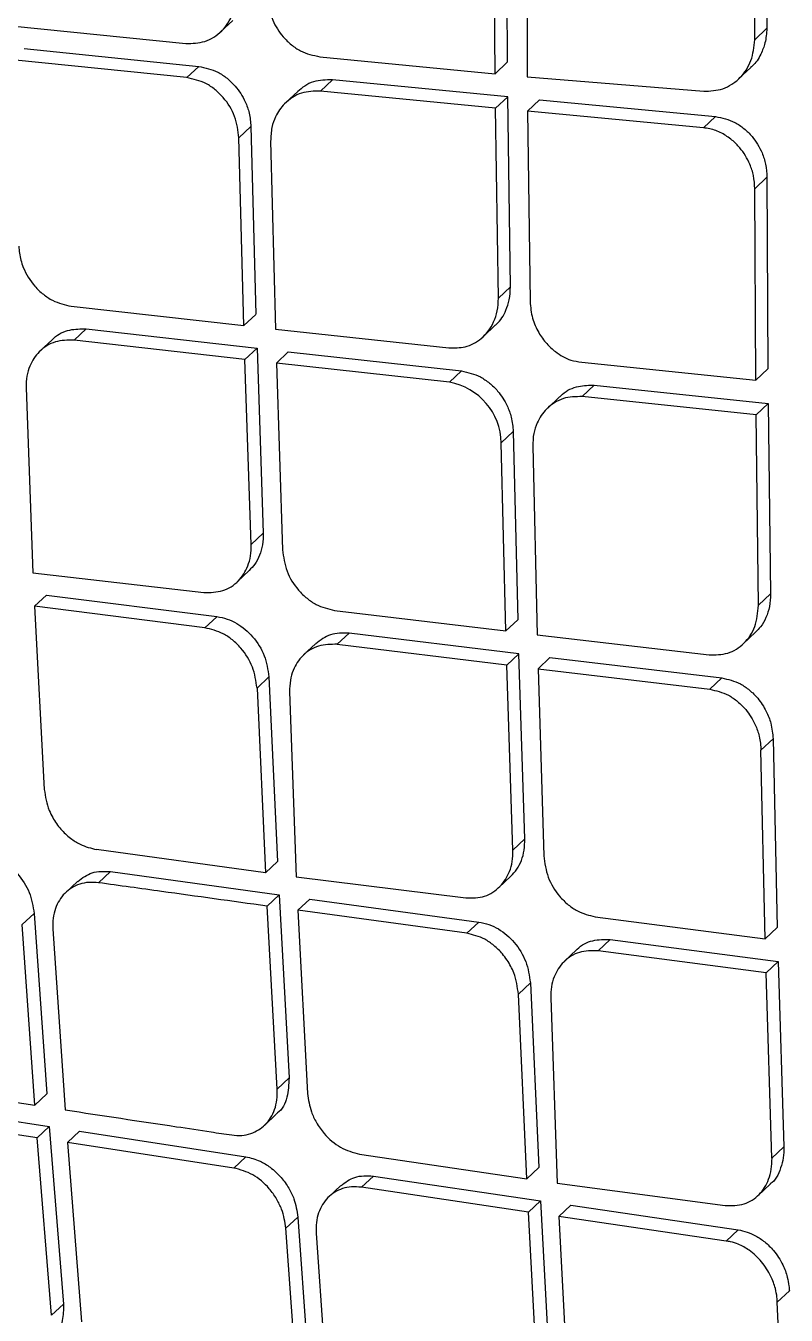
# Model space of a CAD drawing. Extents: x 0 to 84, y -21 to 126.
# Drawn here: x 72.444 to 73.119, y 61.627 to 62.772 of the extents above; entities that cross this region are included whole.
import ezdxf

# ---------------------------------------------------------------- set-up
doc = ezdxf.new("R2010")
doc.units = 0
doc.header["$MEASUREMENT"] = 0
doc.layers.add('1', color=4, linetype='Continuous')

# ---------------------------------------------------------------- blocks, each defined once
blk = doc.blocks.new('PRODIGY')
at = {"layer": '1', "color": 3, "linetype": 'Continuous', "lineweight": 25}
for p, q in [((73.0915, 62.7595), (73.092, 62.9292)), ((73.1028, 62.9394), (73.1023, 62.7696)), ((72.8704, 62.9089), (72.8718, 62.7394)), ((72.8611, 62.7293), (72.8597, 62.8988)), ((72.8897, 62.8967), (72.8895, 62.7266)), ((72.4314, 62.7718), (72.5864, 62.7561)), ((72.6173, 62.7664), (72.6281, 62.7765)), ((73.0915, 62.7595), (73.1023, 62.7696)), ((72.4429, 62.7517), (72.5978, 62.7358)), ((72.5872, 62.7258), (72.4323, 62.7417)), ((72.5872, 62.7258), (72.5978, 62.7358)), ((72.7054, 62.7444), (72.8611, 62.7293)), ((72.8611, 62.7293), (72.8718, 62.7394)), ((73.0772, 62.7246), (73.088, 62.7347)), ((72.7059, 62.7139), (72.7166, 62.7239)), ((72.8722, 62.7087), (72.7166, 62.7239)), ((72.8895, 62.7266), (73.0462, 62.7137)), ((72.6857, 62.7136), (72.6751, 62.7036)), ((72.8615, 62.6986), (72.7059, 62.7139)), ((72.8615, 62.6986), (72.8722, 62.7087)), ((72.8746, 62.5401), (72.8722, 62.7087)), ((72.8898, 62.6959), (72.9005, 62.706)), ((72.9005, 62.706), (73.0566, 62.6913)), ((72.8639, 62.5301), (72.8615, 62.6986)), ((72.8898, 62.6959), (72.892, 62.5272)), ((73.0459, 62.6812), (72.8898, 62.6959)), ((73.0459, 62.6812), (73.0566, 62.6913)), ((72.6336, 62.6724), (72.6442, 62.6824)), ((72.6442, 62.6824), (72.6487, 62.5158)), ((72.638, 62.5057), (72.6335, 62.6724)), ((72.6617, 62.6695), (72.6659, 62.5026)), ((73.0917, 62.6272), (73.1024, 62.6374)), ((73.1024, 62.6374), (73.1033, 62.4674)), ((73.0926, 62.4573), (73.0917, 62.6272)), ((72.8639, 62.5301), (72.8746, 62.5401)), ((72.4846, 62.5229), (72.638, 62.5057)), ((72.638, 62.5057), (72.6487, 62.5157)), ((72.8506, 62.496), (72.8612, 62.506)), ((72.4872, 62.4928), (72.4978, 62.5028)), ((72.4978, 62.5028), (72.6496, 62.4856)), ((72.6659, 62.5026), (72.8198, 62.4859)), ((72.4676, 62.4931), (72.457, 62.4832)), ((72.6389, 62.4756), (72.4872, 62.4928)), ((72.6389, 62.4756), (72.6496, 62.4856)), ((72.6496, 62.4856), (72.6551, 62.3216)), ((72.6668, 62.4724), (72.6774, 62.4825)), ((72.6774, 62.4824), (72.8312, 62.4655)), ((72.6445, 62.3116), (72.6389, 62.4756)), ((72.6668, 62.4724), (72.6722, 62.3067)), ((72.8205, 62.4555), (72.6668, 62.4724)), ((72.9379, 62.4733), (73.0926, 62.4573)), ((72.8205, 62.4555), (72.8312, 62.4655)), ((73.0926, 62.4573), (73.1033, 62.4674)), ((72.4445, 62.4504), (72.4505, 62.2863)), ((72.9384, 62.4427), (72.9491, 62.4528)), ((72.9491, 62.4528), (73.1036, 62.4366)), ((72.9183, 62.4426), (72.9077, 62.4326)), ((73.0929, 62.4265), (72.9384, 62.4427)), ((73.0929, 62.4265), (73.1036, 62.4366)), ((73.1036, 62.4366), (73.1056, 62.2676)), ((73.0949, 62.2575), (73.0929, 62.4265)), ((72.8771, 62.4117), (72.8664, 62.4017)), ((72.8771, 62.4117), (72.8812, 62.2447)), ((72.8706, 62.2347), (72.8664, 62.4017)), ((72.8944, 62.3986), (72.8983, 62.2314)), ((72.6445, 62.3116), (72.6551, 62.3216)), ((72.632, 62.2783), (72.6426, 62.2883)), ((72.4505, 62.2863), (72.6024, 62.2688)), ((72.452, 62.2566), (72.4626, 62.2666)), ((72.4626, 62.2666), (72.614, 62.2475)), ((73.1056, 62.2676), (73.0949, 62.2575)), ((72.452, 62.2566), (72.4607, 62.094)), ((72.6033, 62.2375), (72.452, 62.2566)), ((72.7183, 62.253), (72.8706, 62.2347)), ((72.6139, 62.2474), (72.6033, 62.2375)), ((72.8706, 62.2347), (72.8812, 62.2447)), ((72.7209, 62.2229), (72.7315, 62.2328)), ((72.8821, 62.2145), (72.7315, 62.2328)), ((72.8983, 62.2314), (73.051, 62.2135)), ((73.0814, 62.2233), (73.0923, 62.2336)), ((72.7016, 62.2234), (72.691, 62.2134)), ((72.8714, 62.2045), (72.7209, 62.2228)), ((72.8821, 62.2145), (72.8714, 62.2045)), ((72.8874, 62.0502), (72.8821, 62.2145)), ((72.9097, 62.2112), (72.8991, 62.2011)), ((72.9097, 62.2112), (73.0623, 62.1931)), ((72.8768, 62.0402), (72.8714, 62.2045)), ((72.8991, 62.2011), (73.0516, 62.183)), ((72.8991, 62.2011), (72.9042, 62.0351)), ((72.6602, 62.1939), (72.6496, 62.1839)), ((72.6602, 62.1939), (72.6677, 62.0301)), ((73.0516, 62.183), (73.0623, 62.1931)), ((72.6496, 62.1839), (72.6571, 62.0202)), ((72.6785, 62.1807), (72.6844, 62.0165)), ((73.0971, 62.1288), (73.1078, 62.1389)), ((73.1078, 62.1389), (73.1116, 61.9716)), ((73.1009, 61.9616), (73.0971, 62.1288)), ((72.8768, 62.0402), (72.8874, 62.0502)), ((72.6571, 62.0202), (72.5072, 62.0407)), ((72.6571, 62.0202), (72.6677, 62.0301)), ((72.5089, 62.0113), (72.5195, 62.0213)), ((72.5195, 62.0213), (72.6692, 62.0005)), ((72.6844, 62.0165), (72.835, 61.9978)), ((72.8643, 62.007), (72.875, 62.0171)), ((72.4903, 62.0125), (72.4797, 62.0026)), ((72.6586, 61.9905), (72.6692, 62.0005)), ((72.6676, 61.8281), (72.6586, 61.9905)), ((72.6692, 62.0005), (72.6781, 61.838)), ((72.6858, 61.9868), (72.6964, 61.9968)), ((72.6964, 61.9968), (72.8465, 61.9764)), ((72.4518, 61.9841), (72.4412, 61.9742)), ((72.4518, 61.9841), (72.4629, 61.8238)), ((72.8359, 61.9664), (72.6858, 61.9868)), ((72.6858, 61.9868), (72.6945, 61.8241)), ((72.9499, 61.9811), (73.1009, 61.9616)), ((72.4523, 61.8138), (72.4412, 61.9742)), ((72.4683, 61.9703), (72.4792, 61.8097)), ((72.8359, 61.9664), (72.8465, 61.9764)), ((73.1009, 61.9616), (73.1116, 61.9716)), ((72.9524, 61.9508), (72.9631, 61.9609)), ((72.9631, 61.9608), (73.1124, 61.9413)), ((72.9333, 61.9516), (72.9227, 61.9417)), ((73.1017, 61.9313), (72.9524, 61.9508)), ((73.1124, 61.9413), (73.1017, 61.9313)), ((73.1124, 61.9413), (73.1175, 61.7769)), ((72.8817, 61.9125), (72.8923, 61.9225)), ((72.8923, 61.9225), (72.8997, 61.7586)), ((73.1068, 61.7669), (73.1017, 61.9313)), ((72.8891, 61.7486), (72.8817, 61.9125)), ((72.9104, 61.909), (72.9161, 61.7446)), ((72.3047, 61.8365), (72.4523, 61.8138)), ((72.6782, 61.838), (72.6676, 61.8281)), ((72.4523, 61.8138), (72.4629, 61.8238)), ((72.4545, 61.7848), (72.3085, 61.8075)), ((72.319, 61.8174), (72.4651, 61.7948)), ((72.6561, 61.7958), (72.6667, 61.8058)), ((72.4545, 61.7848), (72.4651, 61.7948)), ((72.4671, 61.6275), (72.4545, 61.7848)), ((72.4651, 61.7948), (72.4777, 61.6374)), ((72.4813, 61.7807), (72.4919, 61.7907)), ((72.4919, 61.7907), (72.6396, 61.7681)), ((72.629, 61.7581), (72.4813, 61.7807)), ((72.4813, 61.7807), (72.4938, 61.6216)), ((73.1068, 61.7669), (73.1175, 61.7769)), ((72.629, 61.7581), (72.6396, 61.7681)), ((72.7406, 61.7704), (72.8891, 61.7486)), ((72.7423, 61.741), (72.7529, 61.751)), ((72.7529, 61.751), (72.9012, 61.7289)), ((72.8891, 61.7486), (72.8997, 61.7586)), ((72.724, 61.7425), (72.7134, 61.7326)), ((72.8906, 61.7189), (72.7423, 61.741)), ((72.9161, 61.7446), (73.0654, 61.7247)), ((73.0945, 61.7337), (73.1051, 61.7438)), ((72.8906, 61.7189), (72.9012, 61.7289)), ((72.9012, 61.7289), (72.9101, 61.5665)), ((72.8995, 61.5565), (72.8906, 61.7189)), ((72.9176, 61.715), (72.9282, 61.725)), ((72.9282, 61.725), (73.0769, 61.7033)), ((72.6753, 61.7046), (72.6858, 61.7145)), ((72.6865, 61.5443), (72.6753, 61.7046)), ((72.6859, 61.7145), (72.6971, 61.5543)), ((72.9176, 61.715), (72.9262, 61.5523)), ((73.0663, 61.6933), (72.9176, 61.715)), ((72.7021, 61.7004), (72.7131, 61.5399)), ((73.0663, 61.6933), (73.0769, 61.7033)), ((73.1223, 61.649), (73.1116, 61.639)), ((72.4671, 61.6275), (72.4777, 61.6374)), ((73.119, 61.475), (73.1116, 61.639))]:
    blk.add_line(p, q, dxfattribs=at)
blk.add_arc((72.8106, 62.4004), 0.0559, 1.2594, 79.7577, dxfattribs=at)
for points, knots in [([(65.9062, 66.8263), (66.0398, 66.6902), (66.3114, 66.4135), (66.7112, 66.0071), (67.0952, 65.617), (67.4487, 65.2582), (67.7716, 64.9305), (68.0462, 64.6519), (68.2761, 64.4186), (68.4654, 64.2264), (68.6359, 64.0533), (68.7883, 63.8985), (68.9326, 63.7518), (69.0977, 63.5839), (69.2992, 63.3791), (69.5434, 63.1306), (69.8182, 62.8509), (70.1236, 62.5399), (70.4595, 62.1977), (70.8181, 61.8321), (71.1983, 61.4444), (71.5992, 61.0358), (72.0275, 60.5996), (72.4687, 60.1506), (72.7675, 59.8472), (72.9142, 59.6983)], [0, 0, 0, 0, 0.057228, 0.116342, 0.171086, 0.221472, 0.267495, 0.309155, 0.33883, 0.365816, 0.390114, 0.411724, 0.431001, 0.451886, 0.482371, 0.517227, 0.556456, 0.600057, 0.648032, 0.700383, 0.753757, 0.811031, 0.872192, 0.937257, 1, 1, 1, 1]), ([(72.9374, 59.7558), (72.937, 59.7562), (72.9338, 59.7596), (72.923, 59.771), (72.8846, 59.8115), (72.7414, 59.9628), (72.1845, 60.5521), (71.084, 61.7179), (70.0741, 62.7531), (69.4924, 63.3494)], [0, 0, 0, 0, 0.000353, 0.002828, 0.009436, 0.033986, 0.128384, 0.49802, 1, 1, 1, 1]), ([(72.5864, 62.7561), (72.5922, 62.7562), (72.601, 62.7564), (72.6115, 62.7615), (72.6206, 62.7688), (72.6291, 62.7816), (72.6302, 62.7942), (72.6307, 62.8005)], [0, 0, 0, 0, 0.242014, 0.369378, 0.50078, 0.749962, 1, 1, 1, 1]), ([(72.659, 62.7978), (72.6593, 62.794), (72.6599, 62.7869), (72.6641, 62.7744), (72.6709, 62.7634), (72.6799, 62.7548), (72.6906, 62.7475), (72.6995, 62.7456), (72.7054, 62.7444)], [0, 0, 0, 0, 0.147013, 0.279468, 0.499923, 0.630398, 0.757337, 1, 1, 1, 1]), ([(73.1023, 62.7696), (73.102, 62.7652), (73.1014, 62.7571), (73.0968, 62.7457), (73.0922, 62.7382), (73.0883, 62.7352), (73.0879, 62.7348)], [0, 0, 0, 0, 0.331309, 0.600832, 0.953252, 1, 1, 1, 1]), ([(73.0462, 62.7137), (73.052, 62.714), (73.0609, 62.7143), (73.0714, 62.7197), (73.0808, 62.7272), (73.0895, 62.7404), (73.0909, 62.7531), (73.0915, 62.7595)], [0, 0, 0, 0, 0.239623, 0.367582, 0.500813, 0.750053, 1, 1, 1, 1]), ([(72.5978, 62.7358), (72.6036, 62.7345), (72.6125, 62.7326), (72.6232, 62.7254), (72.6319, 62.717), (72.6387, 62.7063), (72.6432, 62.6939), (72.6439, 62.6864), (72.6442, 62.6824)], [0, 0, 0, 0, 0.242889, 0.369324, 0.498792, 0.708222, 0.843899, 1, 1, 1, 1]), ([(72.6336, 62.6724), (72.6327, 62.6788), (72.6311, 62.6916), (72.622, 62.7062), (72.6126, 62.7153), (72.6019, 62.7226), (72.593, 62.7245), (72.5872, 62.7258)], [0, 0, 0, 0, 0.249936, 0.499539, 0.628839, 0.755639, 1, 1, 1, 1]), ([(72.7166, 62.7239), (72.7109, 62.7238), (72.7021, 62.7236), (72.692, 62.7188), (72.6878, 62.7152), (72.6858, 62.7135)], [0, 0, 0, 0, 0.499413, 0.765342, 1, 1, 1, 1]), ([(72.7059, 62.7139), (72.7002, 62.7138), (72.6914, 62.7136), (72.6809, 62.7085), (72.6726, 62.7019), (72.6662, 62.6927), (72.6622, 62.6812), (72.6619, 62.6736), (72.6617, 62.6695)], [0, 0, 0, 0, 0.23977, 0.367419, 0.499977, 0.700404, 0.837922, 1, 1, 1, 1]), ([(73.0566, 62.6913), (73.0626, 62.6901), (73.0715, 62.6882), (73.0822, 62.6808), (73.091, 62.6722), (73.0976, 62.6612), (73.1017, 62.6486), (73.1022, 62.6412), (73.1024, 62.6374)], [0, 0, 0, 0, 0.244265, 0.370497, 0.499081, 0.716195, 0.849845, 1, 1, 1, 1]), ([(73.0917, 62.6272), (73.0914, 62.6311), (73.0909, 62.6385), (73.0868, 62.6511), (73.0802, 62.662), (73.0712, 62.671), (73.0621, 62.6769), (73.0535, 62.6804), (73.0478, 62.681), (73.0459, 62.6812)], [0, 0, 0, 0, 0.149788, 0.283227, 0.500367, 0.626199, 0.769616, 0.922162, 1, 1, 1, 1]), ([(72.438, 62.5762), (72.4384, 62.572), (72.4391, 62.5657), (72.4433, 62.5534), (72.4499, 62.5425), (72.4596, 62.5334), (72.4703, 62.5262), (72.4789, 62.5242), (72.4846, 62.5229)], [0, 0, 0, 0, 0.163462, 0.250593, 0.499863, 0.633894, 0.762097, 1, 1, 1, 1]), ([(72.8611, 62.5061), (72.8615, 62.5064), (72.8657, 62.5097), (72.8702, 62.5175), (72.8741, 62.529), (72.8745, 62.5363), (72.8746, 62.5401)], [0, 0, 0, 0, 0.038813, 0.448296, 0.706537, 1, 1, 1, 1]), ([(72.8198, 62.4859), (72.8248, 62.4859), (72.8353, 62.4859), (72.8472, 62.4924), (72.8552, 62.5007), (72.8601, 62.509), (72.8634, 62.5189), (72.8638, 62.5263), (72.864, 62.5301)], [0, 0, 0, 0, 0.208146, 0.443352, 0.571928, 0.707517, 0.850196, 1, 1, 1, 1]), ([(72.892, 62.5272), (72.8925, 62.5221), (72.8934, 62.5126), (72.8991, 62.4998), (72.9063, 62.4898), (72.9158, 62.4811), (72.9263, 62.4749), (72.9347, 62.4738), (72.9379, 62.4733)], [0, 0, 0, 0, 0.194374, 0.368902, 0.52358, 0.65839, 0.867995, 1, 1, 1, 1]), ([(72.4677, 62.493), (72.4682, 62.4936), (72.4723, 62.498), (72.4825, 62.5028), (72.4929, 62.5028), (72.4978, 62.5028)], [0, 0, 0, 0, 0.072896, 0.562195, 1, 1, 1, 1]), ([(72.4872, 62.4928), (72.4815, 62.4928), (72.4728, 62.4928), (72.4627, 62.488), (72.4544, 62.4814), (72.4482, 62.4721), (72.4448, 62.4608), (72.4446, 62.454), (72.4445, 62.4504)], [0, 0, 0, 0, 0.244459, 0.370904, 0.49987, 0.723935, 0.855568, 1, 1, 1, 1]), ([(72.8312, 62.4655), (72.8369, 62.4642), (72.8456, 62.4622), (72.8562, 62.4549), (72.8647, 62.4467), (72.8714, 62.4362), (72.876, 62.4238), (72.8767, 62.416), (72.8771, 62.4117)], [0, 0, 0, 0, 0.240633, 0.367474, 0.498367, 0.694738, 0.833858, 1, 1, 1, 1]), ([(72.9185, 62.4424), (72.9193, 62.4432), (72.9237, 62.4479), (72.9342, 62.4527), (72.9444, 62.4528), (72.9491, 62.4528)], [0, 0, 0, 0, 0.101943, 0.58583, 1, 1, 1, 1]), ([(72.9384, 62.4427), (72.9327, 62.4427), (72.9239, 62.4426), (72.9135, 62.4375), (72.905, 62.4308), (72.8987, 62.4213), (72.8948, 62.4097), (72.8945, 62.4025), (72.8944, 62.3986)], [0, 0, 0, 0, 0.241656, 0.368797, 0.499909, 0.71233, 0.846845, 1, 1, 1, 1]), ([(72.6024, 62.2688), (72.6082, 62.2689), (72.6197, 62.269), (72.6335, 62.2782), (72.641, 62.29), (72.6443, 62.3014), (72.6444, 62.3081), (72.6445, 62.3116)], [0, 0, 0, 0, 0.248879, 0.499211, 0.728593, 0.859151, 1, 1, 1, 1]), ([(72.6551, 62.3216), (72.6551, 62.3181), (72.6549, 62.3112), (72.6522, 62.3019), (72.6481, 62.2941), (72.6443, 62.2902), (72.6426, 62.2884)], [0, 0, 0, 0, 0.269232, 0.529825, 0.781798, 1, 1, 1, 1]), ([(72.6722, 62.3067), (72.6731, 62.3003), (72.6749, 62.2875), (72.6841, 62.2728), (72.6937, 62.2636), (72.7043, 62.2564), (72.7128, 62.2543), (72.7183, 62.253)], [0, 0, 0, 0, 0.249858, 0.499337, 0.635837, 0.764916, 1, 1, 1, 1]), ([(73.1056, 62.2676), (73.1054, 62.2638), (73.1051, 62.2564), (73.1018, 62.2466), (73.0975, 62.2389), (73.0937, 62.2352), (73.0921, 62.2337)], [0, 0, 0, 0, 0.286082, 0.558887, 0.818522, 1, 1, 1, 1]), ([(73.051, 62.2135), (73.0567, 62.2136), (73.0682, 62.2136), (73.0827, 62.223), (73.093, 62.238), (73.0943, 62.251), (73.0949, 62.2575)], [0, 0, 0, 0, 0.242435, 0.489326, 0.741586, 1, 1, 1, 1]), ([(72.614, 62.2475), (72.617, 62.2469), (72.623, 62.2457), (72.6342, 62.2405), (72.6466, 62.2302), (72.6573, 62.2131), (72.6592, 62.2003), (72.6602, 62.1939)], [0, 0, 0, 0, 0.131175, 0.25793, 0.497226, 0.748585, 1, 1, 1, 1]), ([(72.6496, 62.1839), (72.6487, 62.1903), (72.6468, 62.203), (72.6376, 62.2176), (72.628, 62.2269), (72.6174, 62.2341), (72.6089, 62.2362), (72.6033, 62.2375)], [0, 0, 0, 0, 0.249633, 0.499704, 0.635104, 0.763938, 1, 1, 1, 1]), ([(72.7315, 62.2328), (72.7257, 62.2329), (72.7144, 62.2331), (72.7059, 62.2265), (72.7017, 62.2232)], [0, 0, 0, 0, 0.510667, 1, 1, 1, 1]), ([(72.7209, 62.2229), (72.7152, 62.2228), (72.7037, 62.2228), (72.6898, 62.2139), (72.6821, 62.2022), (72.6788, 62.1908), (72.6786, 62.1842), (72.6785, 62.1807)], [0, 0, 0, 0, 0.24703, 0.49923, 0.729613, 0.859936, 1, 1, 1, 1]), ([(73.0623, 62.1931), (73.068, 62.1918), (73.0766, 62.1897), (73.0871, 62.1824), (73.0952, 62.1744), (73.1017, 62.1643), (73.1066, 62.1519), (73.1074, 62.1436), (73.1078, 62.1389)], [0, 0, 0, 0, 0.239588, 0.36706, 0.499182, 0.67427, 0.818414, 1, 1, 1, 1]), ([(73.0516, 62.183), (73.0573, 62.1817), (73.066, 62.1797), (73.0765, 62.1723), (73.085, 62.1639), (73.0916, 62.1532), (73.0961, 62.1407), (73.0968, 62.133), (73.0971, 62.1288)], [0, 0, 0, 0, 0.239572, 0.36723, 0.498915, 0.699394, 0.837281, 1, 1, 1, 1]), ([(72.4607, 62.094), (72.4617, 62.0877), (72.4631, 62.0792), (72.4689, 62.0674), (72.475, 62.0587), (72.4835, 62.0508), (72.4942, 62.0439), (72.5022, 62.0419), (72.5072, 62.0407)], [0, 0, 0, 0, 0.249448, 0.338537, 0.499915, 0.650659, 0.784398, 1, 1, 1, 1]), ([(72.8749, 62.0171), (72.8768, 62.0191), (72.8806, 62.0231), (72.8846, 62.031), (72.8872, 62.0402), (72.8873, 62.0469), (72.8874, 62.0502)], [0, 0, 0, 0, 0.23433, 0.483035, 0.738208, 1, 1, 1, 1]), ([(72.4052, 62.0373), (72.4109, 62.0358), (72.4223, 62.0327), (72.4375, 62.0199), (72.4487, 62.003), (72.4507, 61.9904), (72.4518, 61.9841)], [0, 0, 0, 0, 0.250007, 0.499985, 0.749982, 1, 1, 1, 1]), ([(72.835, 61.9978), (72.8407, 61.9978), (72.8521, 61.9979), (72.8659, 62.007), (72.8734, 62.0188), (72.8766, 62.0302), (72.8767, 62.0368), (72.8768, 62.0402)], [0, 0, 0, 0, 0.250816, 0.49922, 0.732565, 0.862127, 1, 1, 1, 1]), ([(72.9042, 62.0351), (72.9051, 62.0287), (72.9069, 62.0159), (72.916, 62.0011), (72.9256, 61.9917), (72.9361, 61.9845), (72.9445, 61.9824), (72.9499, 61.9811)], [0, 0, 0, 0, 0.249727, 0.499318, 0.638443, 0.768405, 1, 1, 1, 1]), ([(72.4904, 62.0124), (72.4945, 62.0155), (72.5028, 62.0218), (72.5138, 62.0214), (72.5195, 62.0213)], [0, 0, 0, 0, 0.48834, 1, 1, 1, 1]), ([(72.5089, 62.0113), (72.506, 62.0115), (72.5002, 62.012), (72.4895, 62.0097), (72.4781, 62.0028), (72.471, 61.9911), (72.4682, 61.9798), (72.4682, 61.9735), (72.4682, 61.9703)], [0, 0, 0, 0, 0.129221, 0.255751, 0.499768, 0.742248, 0.869336, 1, 1, 1, 1]), ([(72.6586, 61.9905), (72.6273, 61.9949), (72.5774, 62.0018), (72.5276, 62.0087), (72.5089, 62.0113)], [0, 0, 0, 0, 0.626409, 1, 1, 1, 1]), ([(72.8465, 61.9764), (72.8495, 61.9758), (72.8555, 61.9746), (72.8666, 61.9693), (72.8788, 61.9588), (72.8895, 61.9416), (72.8914, 61.9289), (72.8923, 61.9225)], [0, 0, 0, 0, 0.130526, 0.25714, 0.497753, 0.749001, 1, 1, 1, 1]), ([(72.8817, 61.9125), (72.8808, 61.9188), (72.8793, 61.9294), (72.8729, 61.9411), (72.8668, 61.9493), (72.8602, 61.9557), (72.8497, 61.963), (72.8413, 61.9651), (72.8359, 61.9664)], [0, 0, 0, 0, 0.249368, 0.412067, 0.500415, 0.638405, 0.768101, 1, 1, 1, 1]), ([(72.9334, 61.9516), (72.9336, 61.9518), (72.9373, 61.956), (72.9472, 61.961), (72.9579, 61.9609), (72.9631, 61.9609)], [0, 0, 0, 0, 0.026788, 0.527523, 1, 1, 1, 1]), ([(72.9524, 61.9508), (72.9467, 61.9509), (72.9353, 61.951), (72.9214, 61.942), (72.9139, 61.9303), (72.9106, 61.9189), (72.9104, 61.9124), (72.9104, 61.909)], [0, 0, 0, 0, 0.249251, 0.499239, 0.733663, 0.862936, 1, 1, 1, 1]), ([(72.6781, 61.838), (72.6778, 61.8322), (72.6771, 61.8205), (72.6719, 61.8093), (72.667, 61.8064), (72.6665, 61.8061)], [0, 0, 0, 0, 0.472552, 0.95153, 1, 1, 1, 1]), ([(72.6272, 61.7874), (72.6301, 61.7871), (72.636, 61.7866), (72.6465, 61.7889), (72.6577, 61.7957), (72.6648, 61.8073), (72.6676, 61.8186), (72.6676, 61.8249), (72.6676, 61.8281)], [0, 0, 0, 0, 0.13261, 0.260255, 0.499864, 0.743419, 0.870184, 1, 1, 1, 1]), ([(72.6945, 61.8241), (72.6953, 61.8187), (72.6966, 61.8099), (72.7023, 61.7979), (72.7104, 61.7865), (72.7235, 61.7751), (72.7349, 61.772), (72.7406, 61.7704)], [0, 0, 0, 0, 0.215965, 0.349922, 0.500895, 0.750423, 1, 1, 1, 1]), ([(72.4792, 61.8097), (72.5121, 61.8047), (72.5553, 61.7982), (72.6047, 61.7908), (72.621, 61.7883), (72.6272, 61.7874)], [0, 0, 0, 0, 0.668218, 0.87617, 1, 1, 1, 1]), ([(73.1175, 61.7769), (73.1174, 61.7736), (73.1173, 61.767), (73.1139, 61.7554), (73.11, 61.7466), (73.1052, 61.7439), (73.1051, 61.7438)], [0, 0, 0, 0, 0.255887, 0.50699, 0.993049, 1, 1, 1, 1]), ([(72.6396, 61.7681), (72.6439, 61.7671), (72.6514, 61.7652), (72.6621, 61.7586), (72.671, 61.7505), (72.6779, 61.7407), (72.6837, 61.7288), (72.685, 61.72), (72.6859, 61.7145)], [0, 0, 0, 0, 0.187112, 0.328292, 0.500918, 0.648695, 0.781255, 1, 1, 1, 1]), ([(73.0654, 61.7247), (73.0711, 61.7247), (73.0824, 61.7247), (73.0961, 61.7337), (73.1035, 61.7455), (73.1066, 61.757), (73.1068, 61.7635), (73.1069, 61.7669)], [0, 0, 0, 0, 0.252496, 0.499263, 0.73558, 0.864386, 1, 1, 1, 1]), ([(72.6753, 61.7046), (72.6744, 61.7103), (72.673, 61.7192), (72.667, 61.7311), (72.659, 61.7422), (72.6461, 61.7534), (72.6347, 61.7566), (72.629, 61.7581)], [0, 0, 0, 0, 0.22777, 0.358782, 0.500946, 0.75041, 1, 1, 1, 1]), ([(72.7242, 61.7423), (72.728, 61.7453), (72.7361, 61.7517), (72.7471, 61.7512), (72.7529, 61.751)], [0, 0, 0, 0, 0.474307, 1, 1, 1, 1]), ([(72.7423, 61.741), (72.7394, 61.7413), (72.7336, 61.7418), (72.723, 61.7396), (72.7117, 61.7327), (72.7047, 61.7211), (72.702, 61.7098), (72.702, 61.7036), (72.7021, 61.7004)], [0, 0, 0, 0, 0.131236, 0.258451, 0.499901, 0.744697, 0.871169, 1, 1, 1, 1]), ([(73.1116, 61.639), (73.1115, 61.6404), (73.1113, 61.6445), (73.1098, 61.6523), (73.1057, 61.6632), (73.098, 61.6753), (73.0877, 61.6849), (73.078, 61.6902), (73.0712, 61.6926), (73.0675, 61.6931), (73.0663, 61.6933)], [0, 0, 0, 0, 0.057729, 0.160394, 0.307807, 0.499825, 0.696559, 0.845572, 0.946719, 1, 1, 1, 1]), ([(73.0769, 61.7033), (73.0821, 61.702), (73.0904, 61.6998), (73.1008, 61.6926), (73.1094, 61.6841), (73.1164, 61.6733), (73.1204, 61.6624), (73.1219, 61.6545), (73.1222, 61.6505), (73.1223, 61.649)], [0, 0, 0, 0, 0.227608, 0.358256, 0.499691, 0.691128, 0.838457, 0.941437, 1, 1, 1, 1]), ([(72.4777, 61.6374), (72.4777, 61.6324), (72.4776, 61.6218), (72.4728, 61.6114), (72.4682, 61.6073), (72.4672, 61.6064)], [0, 0, 0, 0, 0.409954, 0.866233, 1, 1, 1, 1])]:
    blk.add_open_spline(points, degree=3, knots=knots, dxfattribs=at)

msp = doc.modelspace()

# ---------------------------------------------------------------- block references
at = {"layer": '1'}
msp.add_blockref('PRODIGY', (0, 0), dxfattribs=at)

doc.saveas('drawing.dxf')
